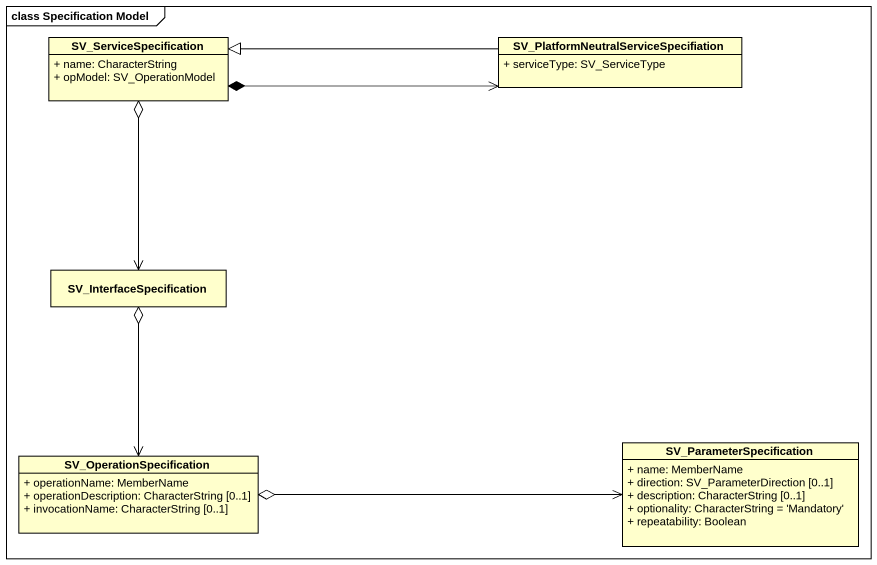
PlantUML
@startuml
mainframe class Specification Model
hide circle
hide empty members
skinparam classAttributeIconSize 0
class SV_ServiceSpecification {
  + name: CharacterString
  + opModel: SV_OperationModel
}
class "SV_PlatformNeutralServiceSpecifiation" as SV_PlatformNeutralServiceSpe {
  + serviceType: SV_ServiceType
}
class SV_InterfaceSpecification
class SV_OperationSpecification {
  + operationName: MemberName
  + operationDescription: CharacterString [0..1]
  + invocationName: CharacterString [0..1]
}
class SV_ParameterSpecification {
  + name: MemberName
  + direction: SV_ParameterDirection [0..1]
  + description: CharacterString [0..1]
  + optionality: CharacterString = 'Mandatory'
  + repeatability: Boolean
}
SV_ServiceSpecification *-right-> SV_PlatformNeutralServiceSpe
SV_ServiceSpecification o--> SV_InterfaceSpecification
SV_PlatformNeutralServiceSpe -left-|> SV_ServiceSpecification
SV_OperationSpecification <-up-o SV_InterfaceSpecification
SV_OperationSpecification o-right-> SV_ParameterSpecification
@enduml
